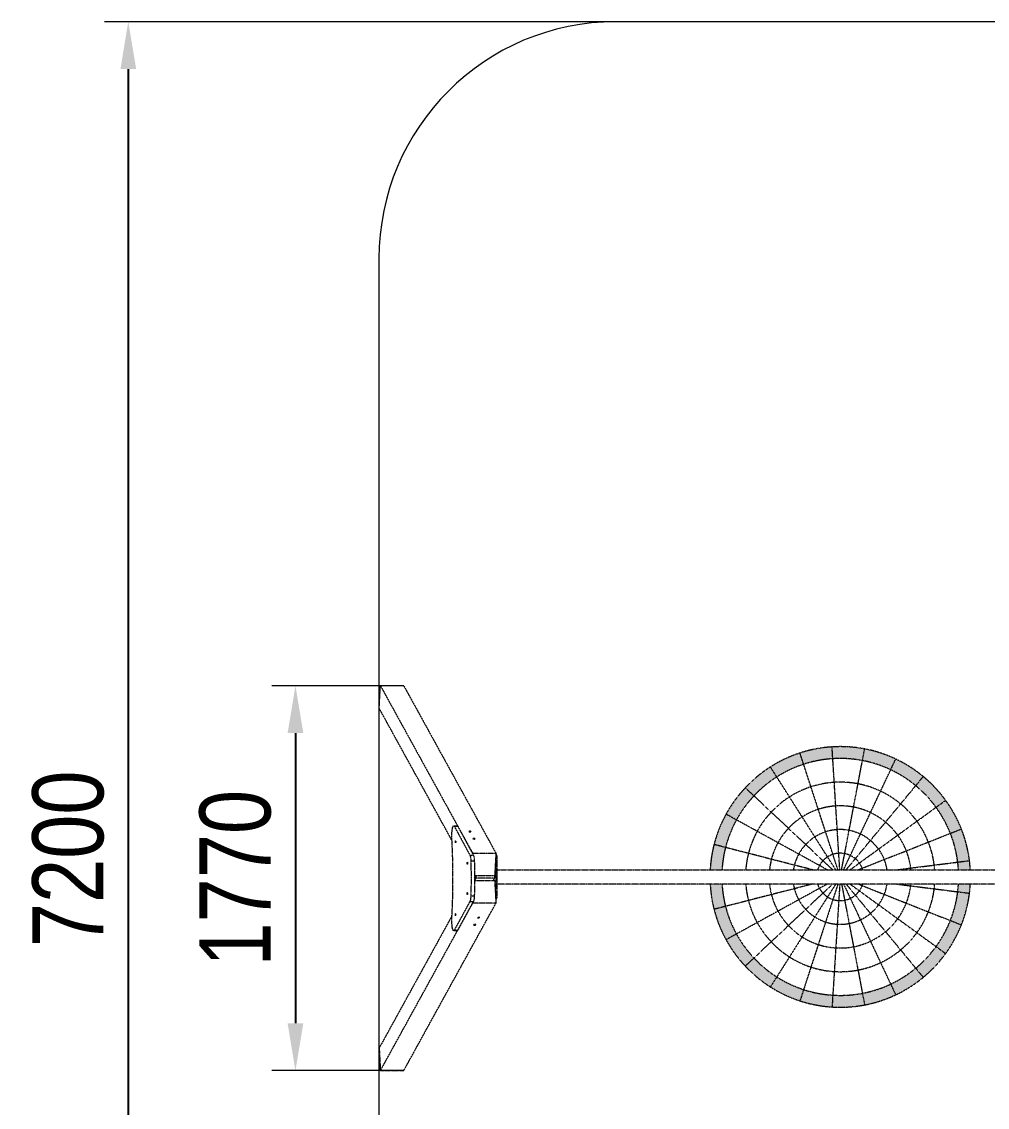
# Model space of a CAD drawing. Header units: millimetres. Extents: x -4452 to 2716, y -4985 to 3761.
# Drawn here: x -4452 to -375, y -822 to 3761 of the extents above; entities that cross this region are included whole.
import ezdxf

# ---------------------------------------------------------------- set-up
doc = ezdxf.new("R2010")
doc.units = ezdxf.units.MM
doc.linetypes.add('HIDDEN', pattern=[1.905, 1.27, -0.635])
for name, color, linetype in [('DIKOM_ЗОНА', 80, 'Continuous'), ('DIKOM_ОБЪЕКТ', 7, 'Continuous'), ('DIKOM_РАЗМЕР_ЗОНА', 7, 'Continuous'), ('DIKOM_РАЗМЕР_ОБЪЕКТА', 7, 'Continuous')]:
    doc.layers.add(name, color=color, linetype=linetype)
doc.styles.add('style1', font='arialbd.ttf', dxfattribs={"width": 0.8})
doc.dimstyles.new('1-50', dxfattribs={"dimtxt": 300, "dimasz": 200, "dimexe": 100, "dimexo": 0, "dimgap": 100, "dimtad": 1, "dimtxsty": 'style1', "dimcen": 200, "dimclrd": 7, "dimclre": 7, "dimclrt": 7, "dimadec": 1, "dimazin": 2, "dimtfac": 1, "dimtmove": 0, "dimatfit": 2, "dimfxl": 0, "dimlwd": 25, "dimlwe": 18, "dimarcsym": 0})

# ---------------------------------------------------------------- blocks, each defined once
blk = doc.blocks.new('*D10')
at = {"layer": 'Defpoints', "color": 0, "transparency": 16777216}
for p in [(-1894.5, 3761.1), (-4001.9, -3438.9), (-1792.2, -3438.9)]:
    blk.add_point(p, dxfattribs=at)
at = {"layer": 'DIKOM_РАЗМЕР_ЗОНА', "color": 7, "lineweight": 18, "transparency": 16777216}
for p, q in [((-1894.5, 3761.1), (-4101.9, 3761.1)), ((-1792.2, -3438.9), (-4101.9, -3438.9))]:
    blk.add_line(p, q, dxfattribs=at)
at = {"layer": 'DIKOM_РАЗМЕР_ЗОНА', "color": 7, "lineweight": 25, "transparency": 16777216}
blk.add_line((-4001.9, 3561.1), (-4001.9, -3238.9), dxfattribs=at)
at = {"layer": 'DIKOM_РАЗМЕР_ЗОНА', "color": 7, "transparency": 16777216}
for points in [[(-4035.2, 3561.1), (-3968.5, 3561.1), (-4001.9, 3761.1)], [(-4035.2, -3238.9), (-3968.5, -3238.9), (-4001.9, -3438.9)]]:
    blk.add_solid(points, dxfattribs=at)
at = {"layer": 'DIKOM_РАЗМЕР_ЗОНА', "color": 7, "transparency": 16777216, "insert": (-4255, 227.1), "char_height": 300, "attachment_point": 5, "rotation": 90, "style": 'style1'}
blk.add_mtext('{\\fArial|b0|i0|c204|p34;7200}', dxfattribs=at)
blk = doc.blocks.new('*D11')
at = {"layer": 'Defpoints', "color": 0, "transparency": 16777216}
for p in [(-2839, 957.9), (-3296.1, -667.1), (-2839, -667.1)]:
    blk.add_point(p, dxfattribs=at)
at = {"layer": 'DIKOM_РАЗМЕР_ОБЪЕКТА', "color": 7, "lineweight": 18, "transparency": 16777216}
for p, q in [((-2839, 957.9), (-3396.1, 957.9)), ((-2839, -667.1), (-3396.1, -667.1))]:
    blk.add_line(p, q, dxfattribs=at)
at = {"layer": 'DIKOM_РАЗМЕР_ОБЪЕКТА', "color": 7, "lineweight": 25, "transparency": 16777216}
blk.add_line((-3296.1, 757.9), (-3296.1, -467.1), dxfattribs=at)
at = {"layer": 'DIKOM_РАЗМЕР_ОБЪЕКТА', "color": 7, "transparency": 16777216}
for points in [[(-3329.4, 757.9), (-3262.8, 757.9), (-3296.1, 957.9)], [(-3329.4, -467.1), (-3262.8, -467.1), (-3296.1, -667.1)]]:
    blk.add_solid(points, dxfattribs=at)
at = {"layer": 'DIKOM_РАЗМЕР_ОБЪЕКТА', "color": 7, "transparency": 16777216, "insert": (-3549.3, 145.4), "char_height": 300, "attachment_point": 5, "rotation": 90, "style": 'style1'}
blk.add_mtext('{\\fArial|b0|i0|c204|p34;1770}', dxfattribs=at)
blk = doc.blocks.new('*D12')
at = {"layer": 'Defpoints', "color": 0, "transparency": 16777216}
for p in [(-2943.6, -639), (2716.4, -639), (2716.4, -3013.5)]:
    blk.add_point(p, dxfattribs=at)
at = {"layer": 'DIKOM_РАЗМЕР_ОБЪЕКТА', "color": 7, "lineweight": 18, "transparency": 16777216}
for p, q in [((-2943.6, -639), (-2943.6, -3113.5)), ((2716.4, -639), (2716.4, -3113.5))]:
    blk.add_line(p, q, dxfattribs=at)
at = {"layer": 'DIKOM_РАЗМЕР_ОБЪЕКТА', "color": 7, "lineweight": 25, "transparency": 16777216}
blk.add_line((-2743.6, -3013.5), (2516.4, -3013.5), dxfattribs=at)
at = {"layer": 'DIKOM_РАЗМЕР_ОБЪЕКТА', "color": 7, "transparency": 16777216}
for points in [[(-2743.6, -2980.1), (-2743.6, -3046.8), (-2943.6, -3013.5)], [(2516.4, -2980.1), (2516.4, -3046.8), (2716.4, -3013.5)]]:
    blk.add_solid(points, dxfattribs=at)
at = {"layer": 'DIKOM_РАЗМЕР_ОБЪЕКТА', "color": 7, "transparency": 16777216, "insert": (-188.5, -2760.3), "char_height": 300, "attachment_point": 5, "style": 'style1'}
blk.add_mtext('{\\fArial|b0|i0|c204|p34;5660}', dxfattribs=at)

msp = doc.modelspace()

# ---------------------------------------------------------------- hatches: boundary and pattern name
at = {"layer": 'DIKOM_ОБЪЕКТ', "linetype": 'HIDDEN', "lineweight": 15}
h = msp.add_hatch(color=7, dxfattribs=at)
h.dxf.hatch_style = 1
h.paths.add_polyline_path([(-1545.223, 120.365, 0.94638563), (-446.891, 120.365), (-496.974, 120.365, -0.94117276), (-1495.139, 120.365)])
h.paths.add_polyline_path([(-496.941, 180.365), (-446.861, 180.365, 0.94734289), (-1545.253, 180.365), (-1495.173, 180.365, -0.94222066)])

# ---------------------------------------------------------------- linework, layer by layer
at = {"layer": 'DIKOM_ЗОНА', "color": 3, "lineweight": 15}
msp.add_lwpolyline([(2716.437, -2438.873), (2716.437, 2761.127, 0.41421356), (1716.437, 3761.127), (-1943.563, 3761.127, 0.41421356), (-2943.563, 2761.127), (-2943.563, -2438.873, 0.41421356), (-1943.563, -3438.873), (1716.437, -3438.873, 0.41421356)], format="xyb", close=True, dxfattribs=at)
at = {"layer": 'DIKOM_ОБЪЕКТ', "color": 7, "linetype": 'HIDDEN', "lineweight": 15}
for p, q in [((-2942.674, 862.522), (-2937.452, 957.894)), ((-2937.452, 957.894), (-2610.963, 365.078)), ((-2838.971, 957.894), (-2937.452, 957.894)), ((-2838.971, 957.894), (-2449.785, 251.235)), ((-2635.261, 304.343), (-2942.674, 862.522)), ((-997.927, 180.365), (-1030.541, 698.754)), ((-990.387, 180.365), (-893.148, 690.11)), ((-1005.714, 180.365), (-1165.768, 672.959)), ((-982.07, 180.365), (-762.22, 647.57)), ((-1014.92, 180.365), (-1290.331, 614.344)), ((-971.468, 180.365), (-645.986, 573.805)), ((-1027.708, 180.365), (-1396.404, 526.593)), ((-955.147, 180.365), (-551.748, 473.451)), ((-1050.122, 180.365), (-1477.321, 415.219)), ((-2628.04, 367.079), (-2613.268, 367.079)), ((-2625.645, 364.914), (-2559.36, 242.011)), ((-2625.645, 364.914), (-2610.873, 364.914)), ((-2610.873, 364.914), (-2544.588, 242.011)), ((-2610.873, 364.914), (-2548.265, 251.235)), ((-920.986, 180.365), (-485.427, 352.815)), ((-1111.82, 180.365), (-1527.999, 287.221)), ((-2559.36, 242.011), (-2544.588, 242.011)), ((-2548.385, 249.052), (-2548.265, 251.235)), ((-2548.265, 251.235), (-2449.785, 251.235)), ((-2449.785, 251.235), (-2455.007, 155.864)), ((-2450.307, 241.698), (-2449.725, 240.642)), ((-2449.951, 248.204), (-2445.786, 240.642)), ((-2445.786, 240.642), (-2449.725, 240.642)), ((-2449.725, 240.642), (-2449.725, 60.642)), ((-2445.786, 240.642), (-2445.786, 60.642)), ((-2555.819, 218.445), (-2541.047, 218.445)), ((-760.777, 180.365), (-451.191, 219.474)), ((-2455.007, 155.864), (-2540.006, 155.864)), ((-2534.209, 153.05), (-2539.985, 142.561)), ((-2533.791, 145.42), (-2539.566, 134.935)), ((-2534.209, 148.234), (-2538.411, 155.864)), ((-2533.791, 155.864), (-2534.209, 148.234)), ((-2534.209, 153.05), (-2533.791, 145.42)), ((-2455.007, 155.864), (-2533.791, 155.864)), ((-2455.007, 145.42), (-2533.791, 145.42)), ((-2460.781, 134.935), (-2455.007, 145.42)), ((-2445.786, 180.642), (307.882, 180.642)), ((-2445.786, 180.642), (-2445.786, 120.642)), ((-2540.005, 134.935), (-2455.007, 134.935)), ((-2455.007, 134.935), (-2449.785, 39.563)), ((307.882, 120.642), (-2445.786, 120.642)), ((-1113.979, 120.365), (-1527.999, 14.062)), ((-1051.131, 120.365), (-1477.321, -113.935)), ((-1028.299, 120.365), (-1396.404, -225.309)), ((-1015.271, 120.365), (-1290.331, -313.06)), ((-1005.895, 120.365), (-1165.768, -371.675)), ((-997.962, 120.365), (-1030.541, -397.471)), ((-990.281, 120.365), (-893.148, -388.827)), ((-981.81, 120.365), (-762.22, -346.286)), ((-971.009, 120.365), (-645.986, -272.521)), ((-954.384, 120.365), (-551.748, -172.168)), ((-919.585, 120.365), (-485.427, -51.531)), ((-756.388, 120.365), (-451.191, 81.809)), ((-2559.415, 47.311), (-2625.77, -74.342)), ((-2544.643, 47.311), (-2610.998, -74.342)), ((-2559.415, 47.311), (-2544.643, 47.311)), ((-2555.861, 70.81), (-2541.089, 70.81)), ((-2449.725, 60.642), (-2450.829, 58.638)), ((-2450.473, 52.132), (-2445.786, 60.642)), ((-2445.786, 60.642), (-2449.725, 60.642)), ((-2838.971, -667.095), (-2449.785, 39.563)), ((-2610.998, -74.342), (-2548.265, 39.563)), ((-2548.265, 39.563), (-2548.32, 40.568)), ((-2449.785, 39.563), (-2548.265, 39.563)), ((-2635.359, -13.722), (-2942.674, -571.724)), ((-2937.452, -667.095), (-2611.039, -74.417)), ((-2613.368, -76.462), (-2628.14, -76.462)), ((-2625.77, -74.342), (-2610.998, -74.342)), ((-2942.674, -571.724), (-2937.452, -667.095)), ((-2937.452, -667.095), (-2838.971, -667.095))]:
    msp.add_line(p, q, dxfattribs=at)
at = {"layer": 'DIKOM_ОБЪЕКТ', "color": 7, "linetype": 'HIDDEN', "lineweight": 15, "flags": 128}
for points in [[(-2635.48, 308.329), (-2635.667, 312.296), (-2635.79, 316.344), (-2635.849, 320.44), (-2635.842, 324.55), (-2635.77, 328.639), (-2635.634, 332.674), (-2635.435, 336.62), (-2635.173, 340.445), (-2634.853, 344.117), (-2634.475, 347.605), (-2634.044, 350.88), (-2633.563, 353.914), (-2633.035, 356.683), (-2632.466, 359.164), (-2631.86, 361.335), (-2631.222, 363.178), (-2630.558, 364.679), (-2629.872, 365.824), (-2629.172, 366.605), (-2628.461, 367.014), (-2627.748, 367.048), (-2627.037, 366.707), (-2626.334, 365.993), (-2625.645, 364.914)], [(-2559.693, 343.511), (-2560.912, 343.457), (-2561.971, 343.296), (-2562.786, 343.044), (-2563.289, 342.72), (-2563.441, 342.351), (-2563.229, 341.966), (-2562.67, 341.596), (-2561.81, 341.272), (-2560.717, 341.02), (-2559.482, 340.86), (-2558.203, 340.805), (-2556.984, 340.86), (-2555.925, 341.02), (-2555.111, 341.272), (-2554.607, 341.596), (-2554.456, 341.966), (-2554.667, 342.351), (-2555.227, 342.72), (-2556.087, 343.044), (-2557.179, 343.296), (-2558.414, 343.457), (-2559.693, 343.511)], [(-2635.573, -17.572), (-2634.863, -4.389), (-2634.212, 8.895), (-2633.622, 22.272), (-2633.093, 35.733), (-2632.625, 49.268), (-2632.217, 62.869), (-2631.872, 76.527), (-2631.588, 90.232), (-2631.366, 103.974), (-2631.206, 117.746), (-2631.109, 131.536), (-2631.074, 145.337), (-2631.101, 159.138), (-2631.191, 172.93), (-2631.342, 186.704), (-2631.556, 200.451), (-2631.833, 214.161), (-2632.17, 227.825), (-2632.57, 241.434), (-2633.03, 254.978), (-2633.553, 268.449), (-2634.135, 281.837), (-2634.778, 295.133), (-2635.48, 308.329)], [(-2619.862, 303.65), (-2619.642, 303.465), (-2619.44, 302.932), (-2619.272, 302.091), (-2619.152, 301.013), (-2619.09, 299.783), (-2619.09, 298.502), (-2619.153, 297.274), (-2619.274, 296.198), (-2619.442, 295.36), (-2619.645, 294.83), (-2619.865, 294.65), (-2620.085, 294.834), (-2620.287, 295.368), (-2620.455, 296.209), (-2620.575, 297.287), (-2620.637, 298.517), (-2620.637, 299.798), (-2620.573, 301.026), (-2620.453, 302.102), (-2620.285, 302.94), (-2620.082, 303.47), (-2619.862, 303.65)], [(-2543.132, 313.441), (-2544.351, 313.386), (-2545.41, 313.226), (-2546.224, 312.974), (-2546.728, 312.65), (-2546.88, 312.28), (-2546.668, 311.895), (-2546.109, 311.525), (-2545.248, 311.201), (-2544.156, 310.949), (-2542.921, 310.789), (-2541.642, 310.734), (-2540.423, 310.789), (-2539.364, 310.949), (-2538.55, 311.201), (-2538.046, 311.525), (-2537.894, 311.895), (-2538.106, 312.28), (-2538.665, 312.65), (-2539.526, 312.974), (-2540.618, 313.226), (-2541.853, 313.386), (-2543.132, 313.441)], [(-2559.36, 242.011), (-2558.828, 240.839), (-2558.323, 239.34), (-2557.848, 237.533), (-2557.411, 235.439), (-2557.016, 233.083), (-2556.668, 230.493), (-2556.371, 227.7), (-2556.129, 224.737), (-2555.944, 221.64), (-2555.819, 218.445)], [(-2544.588, 242.011), (-2544.056, 240.839), (-2543.551, 239.34), (-2543.076, 237.533), (-2542.639, 235.439), (-2542.244, 233.083), (-2541.896, 230.493), (-2541.599, 227.7), (-2541.357, 224.737), (-2541.172, 221.64), (-2541.047, 218.445)], [(-2570.205, 212.97), (-2569.984, 212.786), (-2569.782, 212.252), (-2569.614, 211.411), (-2569.494, 210.333), (-2569.432, 209.103), (-2569.433, 207.822), (-2569.496, 206.594), (-2569.616, 205.518), (-2569.785, 204.68), (-2569.987, 204.15), (-2570.207, 203.97), (-2570.427, 204.154), (-2570.629, 204.688), (-2570.797, 205.529), (-2570.917, 206.607), (-2570.98, 207.837), (-2570.979, 209.118), (-2570.916, 210.346), (-2570.796, 211.423), (-2570.627, 212.26), (-2570.425, 212.79), (-2570.205, 212.97)], [(-2555.819, 218.445), (-2555.465, 205.115), (-2555.182, 191.729), (-2554.971, 178.3), (-2554.831, 164.839), (-2554.763, 151.36), (-2554.767, 137.875), (-2554.842, 124.397), (-2554.99, 110.939), (-2555.209, 97.514), (-2555.5, 84.133), (-2555.861, 70.81)], [(-2541.047, 218.445), (-2540.693, 205.115), (-2540.41, 191.729), (-2540.199, 178.3), (-2540.059, 164.839), (-2539.991, 151.36), (-2539.995, 137.875), (-2540.071, 124.397), (-2540.218, 110.939), (-2540.437, 97.514), (-2540.728, 84.133), (-2541.089, 70.81)], [(-2455.007, 155.864), (-2455.292, 150.642), (-2455.007, 145.42)], [(-2570.241, 85.588), (-2570.021, 85.404), (-2569.818, 84.87), (-2569.651, 84.029), (-2569.53, 82.951), (-2569.468, 81.721), (-2569.469, 80.44), (-2569.532, 79.212), (-2569.652, 78.136), (-2569.82, 77.298), (-2570.023, 76.768), (-2570.243, 76.588), (-2570.463, 76.772), (-2570.665, 77.306), (-2570.833, 78.147), (-2570.953, 79.225), (-2571.016, 80.455), (-2571.015, 81.736), (-2570.952, 82.964), (-2570.832, 84.041), (-2570.663, 84.878), (-2570.461, 85.408), (-2570.241, 85.588)], [(-2555.861, 70.81), (-2555.988, 67.617), (-2556.175, 64.524), (-2556.419, 61.566), (-2556.717, 58.778), (-2557.067, 56.195), (-2557.463, 53.846), (-2557.901, 51.76), (-2558.377, 49.962), (-2558.883, 48.473), (-2559.415, 47.311)], [(-2541.089, 70.81), (-2541.216, 67.617), (-2541.402, 64.524), (-2541.646, 61.566), (-2541.945, 58.778), (-2542.294, 56.195), (-2542.691, 53.846), (-2543.129, 51.76), (-2543.605, 49.962), (-2544.111, 48.473), (-2544.643, 47.311)], [(-2625.77, -74.342), (-2626.459, -75.408), (-2627.162, -76.108), (-2627.874, -76.436), (-2628.587, -76.388), (-2629.297, -75.966), (-2629.998, -75.173), (-2630.682, -74.014), (-2631.346, -72.501), (-2631.983, -70.645), (-2632.587, -68.463), (-2633.155, -65.972), (-2633.681, -63.193), (-2634.161, -60.149), (-2634.59, -56.866), (-2634.966, -53.371), (-2635.284, -49.693), (-2635.543, -45.864), (-2635.741, -41.914), (-2635.875, -37.877), (-2635.944, -33.786), (-2635.948, -29.676), (-2635.888, -25.581), (-2635.762, -21.535), (-2635.573, -17.572)], [(-2619.95, -4.155), (-2619.729, -4.34), (-2619.527, -4.874), (-2619.359, -5.714), (-2619.24, -6.793), (-2619.177, -8.022), (-2619.178, -9.303), (-2619.241, -10.531), (-2619.361, -11.608), (-2619.53, -12.445), (-2619.732, -12.975), (-2619.952, -13.155), (-2620.172, -12.971), (-2620.375, -12.437), (-2620.543, -11.597), (-2620.662, -10.518), (-2620.725, -9.288), (-2620.724, -8.008), (-2620.661, -6.779), (-2620.541, -5.703), (-2620.372, -4.866), (-2620.17, -4.336), (-2619.95, -4.155)], [(-2523.436, -22.642), (-2522.157, -22.587), (-2520.922, -22.427), (-2519.83, -22.175), (-2518.97, -21.851), (-2518.41, -21.481), (-2518.198, -21.096), (-2518.35, -20.727), (-2518.854, -20.403), (-2519.668, -20.151), (-2520.727, -19.991), (-2521.945, -19.936), (-2523.224, -19.991), (-2524.46, -20.151), (-2525.552, -20.403), (-2526.412, -20.727), (-2526.971, -21.096), (-2527.184, -21.481), (-2527.031, -21.851), (-2526.528, -22.175), (-2525.714, -22.427), (-2524.654, -22.587), (-2523.436, -22.642)], [(-2539.997, -52.713), (-2538.719, -52.658), (-2537.483, -52.498), (-2536.391, -52.246), (-2535.531, -51.922), (-2534.972, -51.552), (-2534.759, -51.167), (-2534.911, -50.797), (-2535.415, -50.473), (-2536.229, -50.221), (-2537.288, -50.061), (-2538.507, -50.006), (-2539.785, -50.061), (-2541.021, -50.221), (-2542.113, -50.473), (-2542.973, -50.797), (-2543.532, -51.167), (-2543.745, -51.552), (-2543.593, -51.922), (-2543.089, -52.246), (-2542.275, -52.498), (-2541.215, -52.658), (-2539.997, -52.713)]]:
    msp.add_lwpolyline(points, dxfattribs=at)
at = {"layer": 'DIKOM_ОБЪЕКТ', "color": 7, "linetype": 'HIDDEN', "lineweight": 15}
for centre, radius, start, end in [((-996.057, 150.642), 550, 3.097857, 176.902143), ((-996.057, 150.642), 500, 3.407992, 176.592008), ((-996.057, 150.642), 400, 4.261407, 175.738593), ((-996.057, 150.642), 300, 5.685967, 174.314033), ((-2613.867, 364.01), 3.127, 16.801146, 78.962804), ((-996.057, 150.642), 200, 8.546617, 171.453383), ((-996.057, 150.642), 100, 17.291192, 162.708808), ((-996.057, 150.642), 550, 183.155696, 356.844304), ((-996.057, 150.642), 500, 183.471635, 356.528365), ((-996.057, 150.642), 500, 183.471635, 356.528365), ((-996.057, 150.642), 400, 184.34104, 355.65896), ((-996.057, 150.642), 300, 185.79238, 354.20762), ((-996.057, 150.642), 200, 188.707254, 351.292746), ((-996.057, 150.642), 100, 197.624168, 342.375832), ((-2613.941, -73.437), 3.079, 280.717044, 342.913862)]:
    msp.add_arc(centre, radius, start, end, dxfattribs=at)

# ---------------------------------------------------------------- dimensions: what is measured, and where the dimension line sits
at = {"layer": 'DIKOM_РАЗМЕР_ЗОНА'}
dim = msp.add_linear_dim(base=(-4001.855, -3438.873), p1=(-1894.492, 3761.127), p2=(-1792.22, -3438.873), angle=270, text='{\\fArial|b0|i0|c204|p34;<>}', dimstyle='1-50', dxfattribs=at)
dim.commit()
dim.dimension.update_dxf_attribs({"geometry": '*D10', "text_midpoint": (-4001.855, 227.114), "dimtype": 160})
at = {"layer": 'DIKOM_РАЗМЕР_ОБЪЕКТА'}
dim = msp.add_linear_dim(base=(-3296.108, -667.095), p1=(-2838.971, 957.894), p2=(-2838.971, -667.095), angle=270, text='{\\fArial|b0|i0|c204|p34;1770}', dimstyle='1-50', dxfattribs=at)
dim.commit()
dim.dimension.update_dxf_attribs({"geometry": '*D11', "text_midpoint": (-3296.108, 145.399), "dimtype": 160})
dim = msp.add_linear_dim(base=(2716.437, -3013.455), p1=(-2943.563, -638.986), p2=(2716.437, -638.986), text='{\\fArial|b0|i0|c204|p34;<>}', dimstyle='1-50', dxfattribs=at)
dim.commit()
dim.dimension.update_dxf_attribs({"geometry": '*D12', "text_midpoint": (-188.483, -3013.455), "dimtype": 160})

doc.saveas('drawing.dxf')
